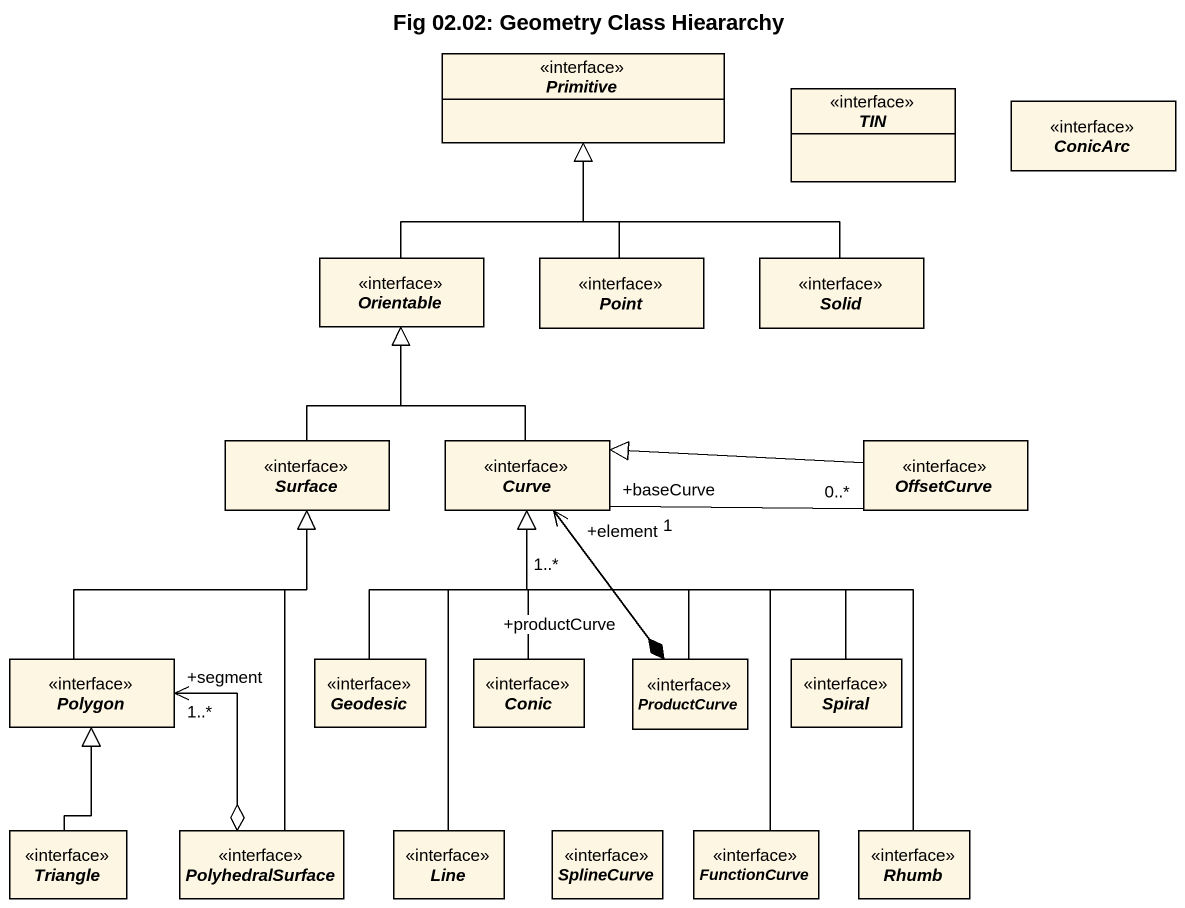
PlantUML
@startuml
title Fig 02.02: Geometry Class Hieararchy
hide circle
hide empty members
interface Primitive
interface TIN
interface ConicArc
interface Orientable
interface Point
interface Solid
interface Surface
interface Curve
interface OffsetCurve
interface Polygon
interface Geodesic
interface Conic
interface ProductCurve
interface Spiral
interface Triangle
interface PolyhedralSurface
interface Line
interface SplineCurve
interface FunctionCurve
interface Rhumb
Orientable -up-|> Primitive
Point -up-|> Primitive
Solid -up-|> Primitive
Surface -up-|> Orientable
Curve -up-|> Orientable
Curve "+element\n1..*" <--* "+productCurve" ProductCurve
OffsetCurve "0..*" -left- "+baseCurve\n1" Curve
OffsetCurve -left-|> Curve
Polygon -up-|> Surface
Polygon "+segment\n1..*" <--o PolyhedralSurface
Geodesic -up-|> Curve
Conic -up-|> Curve
ProductCurve -up-|> Curve
Spiral -up-|> Curve
Triangle -up-|> Polygon
PolyhedralSurface -up-|> Surface
Line -up-|> Curve
FunctionCurve -up-|> Curve
Rhumb -up-|> Curve
@enduml
